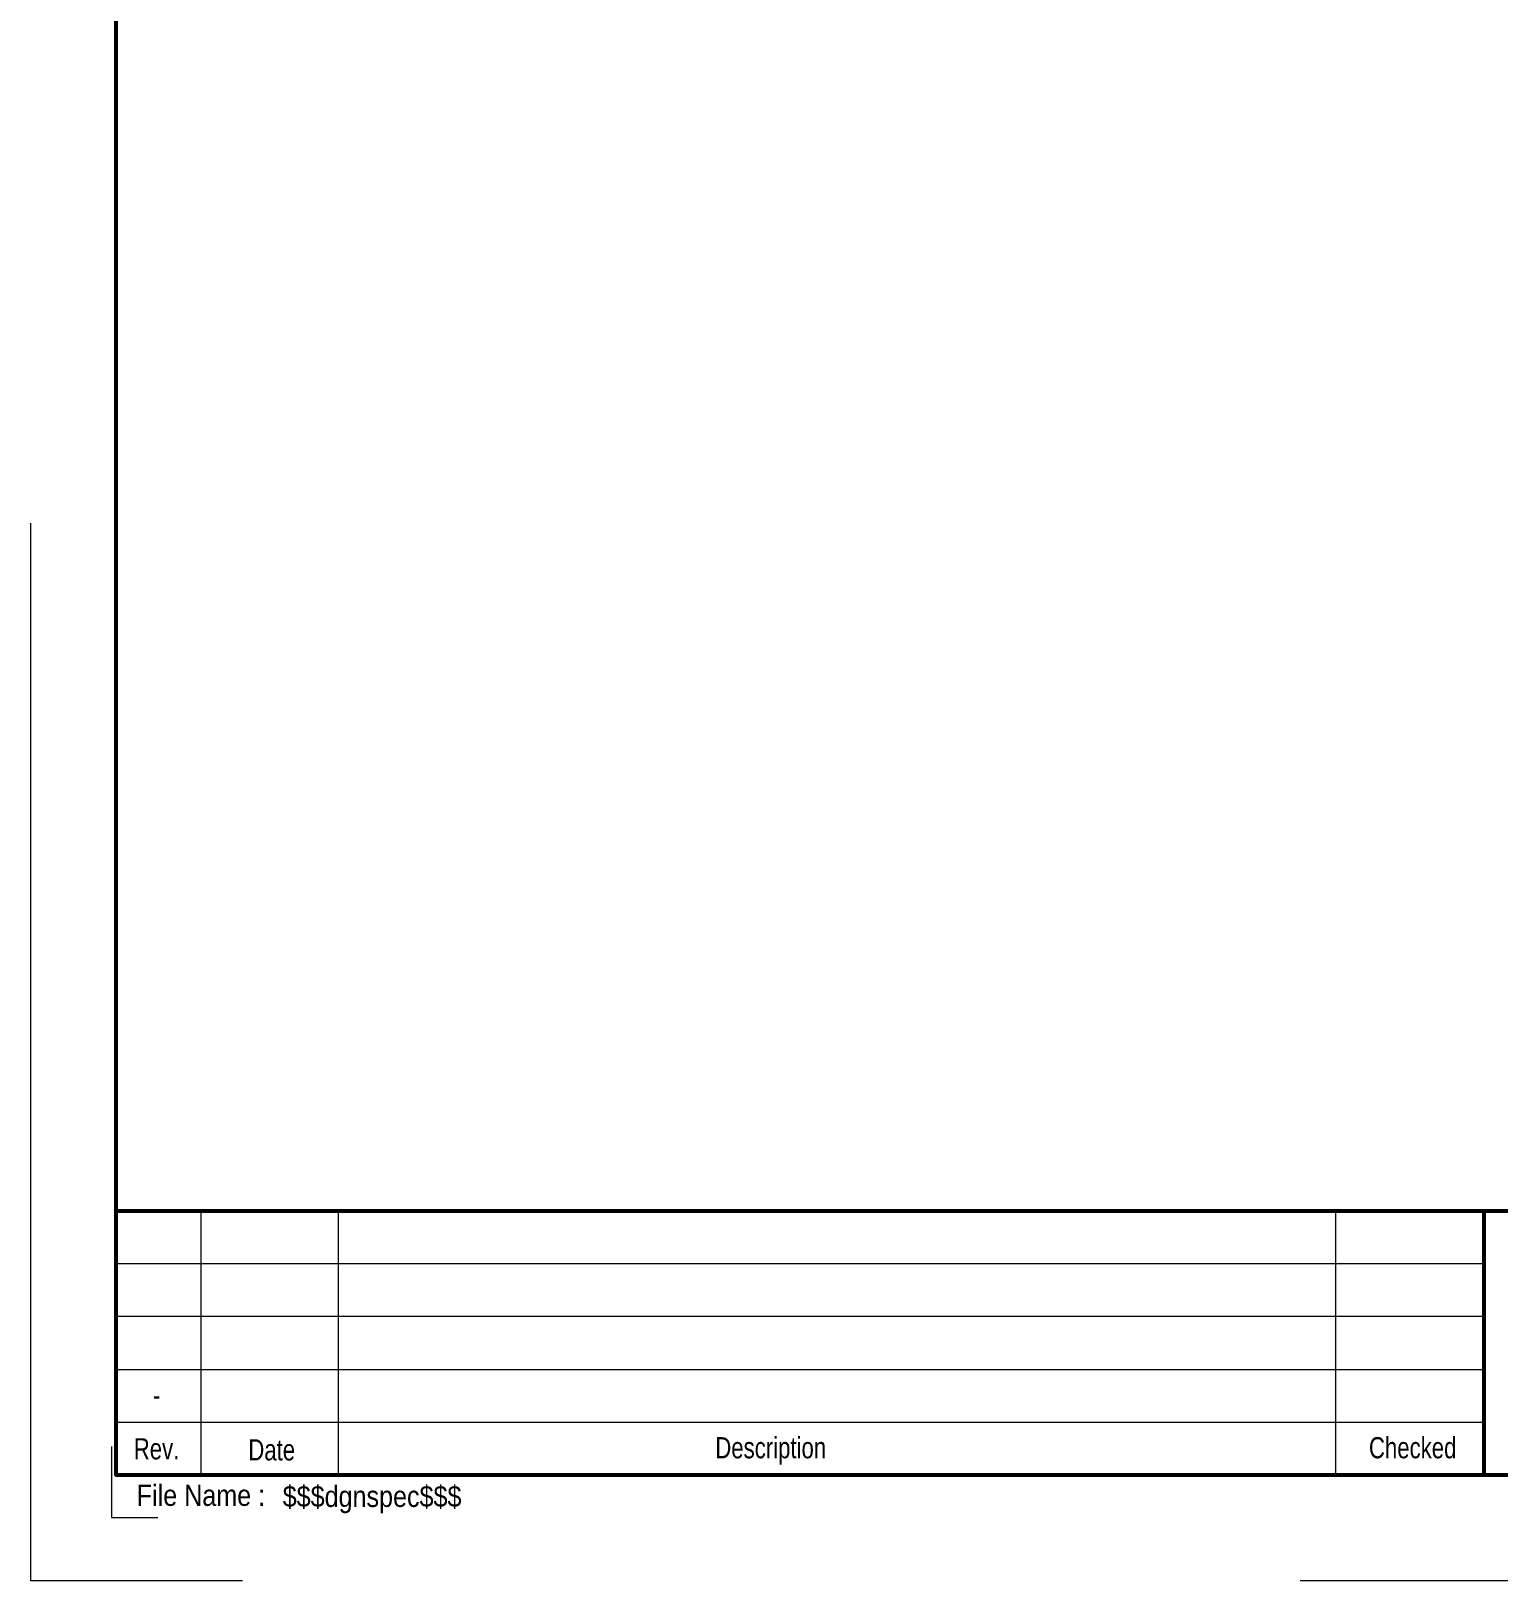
# Model space of a CAD drawing. Header units: inches. Extents: x 241.812 to 242.232, y 83.676 to 83.973.
# Drawn here: x 241.8118 to 241.9505, y 83.6761 to 83.8226 of the extents above; entities that cross this region are included whole.
import ezdxf
from ezdxf.enums import TextEntityAlignment as Align

# ---------------------------------------------------------------- set-up
doc = ezdxf.new("R2010")
doc.units = ezdxf.units.IN
doc.header["$MEASUREMENT"] = 0
doc.linetypes.add('DGN2', pattern=[0.002246, 0.001123, -0.001123])
doc.linetypes.add('DGN3', pattern=[0.003369, 0.002246, -0.001123])
doc.layers.add('Level 63', color=7, linetype='Continuous', lineweight=0)
doc.styles.add('Style-Arial', font='arial.ttf', dxfattribs={"height": 0.2})

msp = doc.modelspace()

# ---------------------------------------------------------------- linework, layer by layer
at = {"layer": 'Level 63', "color": 7, "linetype": 'Continuous', "lineweight": 53}
for p, q in [((241.81985, 83.7111), (242.22385, 83.7111)), ((241.9492, 83.68609), (241.9492, 83.7111))]:
    msp.add_line(p, q, dxfattribs=at)
at = {"layer": 'Level 63', "color": 7, "linetype": 'Continuous', "lineweight": 0}
for p, q in [((241.82785, 83.7111), (241.82785, 83.68609)), ((241.84085, 83.7111), (241.84085, 83.68609)), ((241.93515, 83.7111), (241.93515, 83.68609)), ((241.81985, 83.7061), (241.9492, 83.7061)), ((241.9492, 83.7011), (241.81985, 83.7011)), ((241.81985, 83.6961), (241.9492, 83.6961)), ((241.81985, 83.6911), (241.9492, 83.6911))]:
    msp.add_line(p, q, dxfattribs=at)
at = {"layer": 'Level 63', "color": 7, "linetype": 'DGN2', "lineweight": 0}
msp.add_lwpolyline([(241.8118, 83.9731), (242.2318, 83.9731), (242.2318, 83.6761), (241.8118, 83.6761)], close=True, dxfattribs=at)
at = {"layer": 'Level 63', "color": 7, "linetype": 'Continuous', "lineweight": 53}
msp.add_lwpolyline([(241.93849, 83.68609), (241.93849, 83.68609), (241.81985, 83.68609), (241.81985, 83.96509), (242.22385, 83.96509), (242.22385, 83.68609)], close=True, dxfattribs=at)
at = {"layer": 'Level 63', "color": 7, "linetype": 'DGN3', "lineweight": 0}
msp.add_lwpolyline([(241.8194, 83.6888), (241.8194, 83.6821), (241.8238, 83.6821)], dxfattribs=at)

# ---------------------------------------------------------------- texts
at = {"layer": 'Level 63', "color": 7, "linetype": 'Continuous', "lineweight": 0, "style": 'Style-Arial', "width": 0.750075}
for s, p in [('-', (241.82367, 83.69268)), ('Rev.', (241.82367, 83.6876)), ('Date', (241.83456, 83.6875))]:
    msp.add_text(s, height=0.002, dxfattribs=at).set_placement(p, align=Align.CENTER)
for s, height, p in [('Description', 0.0019998, (241.8765, 83.6877)), ('Checked', 0.002, (241.9383, 83.6877))]:
    msp.add_text(s, height=height, dxfattribs=at).set_placement(p)
at = {"layer": 'Level 63', "color": 7, "linetype": 'DGN2', "lineweight": 30, "style": 'Style-Arial', "width": 0.849985}
for s, p in [('File Name :', (241.8218, 83.6852)), ('$$$dgnspec$$$', (241.8356, 83.6851))]:
    msp.add_text(s, height=0.0019998, dxfattribs=at).set_placement(p, align=Align.TOP_LEFT)

doc.saveas('drawing.dxf')
